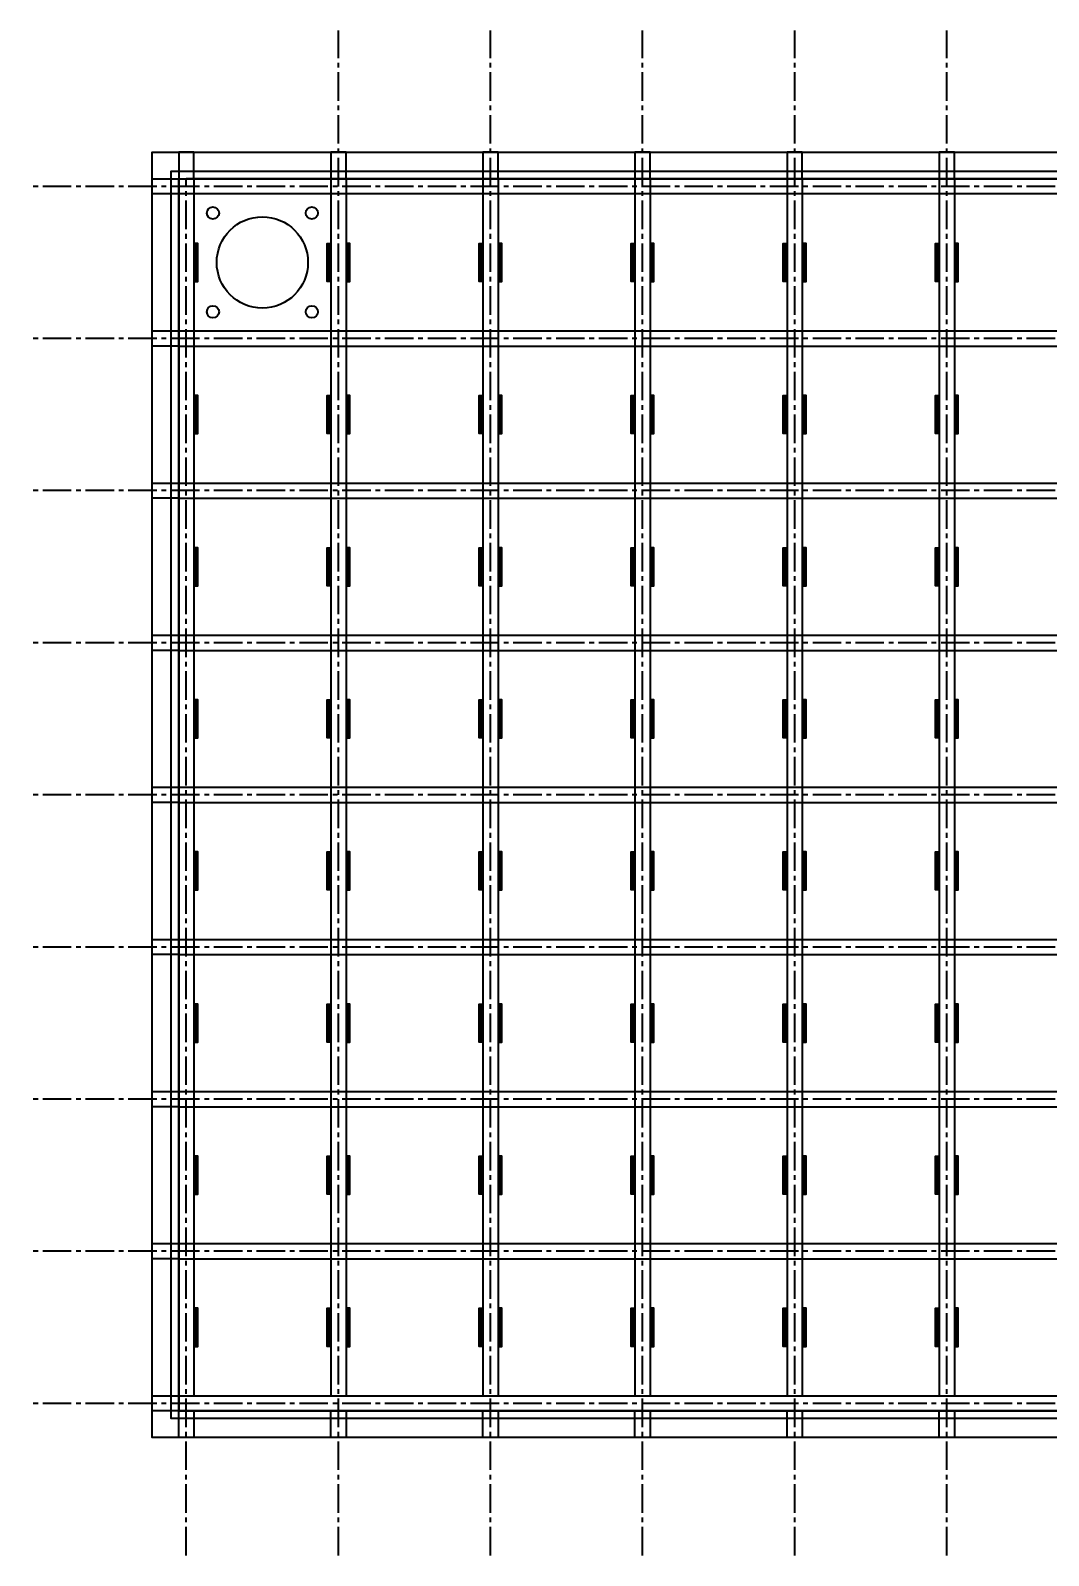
# Model space of a CAD drawing. Header units: millimetres. Extents: x -4815 to 20749, y -4662 to 5111.
# Drawn here: x 5229.5 to 5497.2, y 2347.4 to 2748.4 of the extents above; entities that cross this region are included whole.
import ezdxf

# ---------------------------------------------------------------- set-up
doc = ezdxf.new("R2010")
doc.units = ezdxf.units.MM
doc.header["$LTSCALE"] = 10
doc.header["$MEASUREMENT"] = 0
doc.linetypes.add('CENTER2', pattern=[1.125, 0.75, -0.125, 0.125, -0.125])
for name, color, linetype in [('A-ANNO-CNTR', 10, 'CENTER2'), ('A-DETL-___3', 3, 'Continuous'), ('A-DETL-___4', 4, 'Continuous'), ('A-DETL-_H40', 252, 'Continuous')]:
    doc.layers.add(name, color=color, linetype=linetype)
pattern_1 = [(270, (4790.86533, 6359.58214), (0.5, -9e-17), []), (45, (4790.6153, 6359.3321), (-1, 1), [0.7071068, -0.7071068]), (45, (4790.6153, 6359.2071), (-1, 1), [0.7071068, -0.7071068]), (45, (4790.6153, 6359.0821), (-1, 1), [0.7071068, -0.7071068])]
pattern_2 = [(270, (4790.86533, 6319.58214), (0.5, -9e-17), []), (45, (4790.6153, 6319.3321), (-1, 1), [0.7071068, -0.7071068]), (45, (4790.6153, 6319.2071), (-1, 1), [0.7071068, -0.7071068]), (45, (4790.6153, 6319.0821), (-1, 1), [0.7071068, -0.7071068])]
pattern_3 = [(270, (4790.86533, 6279.58214), (0.5, -9e-17), []), (45, (4790.6153, 6279.3321), (-1, 1), [0.7071068, -0.7071068]), (45, (4790.6153, 6279.2071), (-1, 1), [0.7071068, -0.7071068]), (45, (4790.6153, 6279.0821), (-1, 1), [0.7071068, -0.7071068])]
pattern_4 = [(270, (4790.86533, 6239.58214), (0.5, -9e-17), []), (45, (4790.6153, 6239.3321), (-1, 1), [0.7071068, -0.7071068]), (45, (4790.6153, 6239.2071), (-1, 1), [0.7071068, -0.7071068]), (45, (4790.6153, 6239.0821), (-1, 1), [0.7071068, -0.7071068])]
pattern_5 = [(270, (4790.86533, 6199.58214), (0.5, -9e-17), []), (45, (4790.6153, 6199.3321), (-1, 1), [0.7071068, -0.7071068]), (45, (4790.6153, 6199.2071), (-1, 1), [0.7071068, -0.7071068]), (45, (4790.6153, 6199.0821), (-1, 1), [0.7071068, -0.7071068])]
pattern_6 = [(270, (4790.86533, 6159.58214), (0.5, -9e-17), []), (45, (4790.6153, 6159.3321), (-1, 1), [0.7071068, -0.7071068]), (45, (4790.6153, 6159.2071), (-1, 1), [0.7071068, -0.7071068]), (45, (4790.6153, 6159.0821), (-1, 1), [0.7071068, -0.7071068])]
pattern_7 = [(270, (4790.86533, 6119.58214), (0.5, -9e-17), []), (45, (4790.6153, 6119.3321), (-1, 1), [0.7071068, -0.7071068]), (45, (4790.6153, 6119.2071), (-1, 1), [0.7071068, -0.7071068]), (45, (4790.6153, 6119.0821), (-1, 1), [0.7071068, -0.7071068])]
pattern_8 = [(270, (4790.86533, 6079.58214), (0.5, -9e-17), []), (45, (4790.6153, 6079.3321), (-1, 1), [0.7071068, -0.7071068]), (45, (4790.6153, 6079.2071), (-1, 1), [0.7071068, -0.7071068]), (45, (4790.6153, 6079.0821), (-1, 1), [0.7071068, -0.7071068])]
pattern_9 = [(270, (4750.86533, 6359.58214), (0.5, -9e-17), []), (45, (4750.6153, 6359.3321), (-1, 1), [0.7071068, -0.7071068]), (45, (4750.6153, 6359.2071), (-1, 1), [0.7071068, -0.7071068]), (45, (4750.6153, 6359.0821), (-1, 1), [0.7071068, -0.7071068])]
pattern_10 = [(270, (4750.86533, 6319.58214), (0.5, -9e-17), []), (45, (4750.6153, 6319.3321), (-1, 1), [0.7071068, -0.7071068]), (45, (4750.6153, 6319.2071), (-1, 1), [0.7071068, -0.7071068]), (45, (4750.6153, 6319.0821), (-1, 1), [0.7071068, -0.7071068])]
pattern_11 = [(270, (4750.86533, 6279.58214), (0.5, -9e-17), []), (45, (4750.6153, 6279.3321), (-1, 1), [0.7071068, -0.7071068]), (45, (4750.6153, 6279.2071), (-1, 1), [0.7071068, -0.7071068]), (45, (4750.6153, 6279.0821), (-1, 1), [0.7071068, -0.7071068])]
pattern_12 = [(270, (4750.86533, 6239.58214), (0.5, -9e-17), []), (45, (4750.6153, 6239.3321), (-1, 1), [0.7071068, -0.7071068]), (45, (4750.6153, 6239.2071), (-1, 1), [0.7071068, -0.7071068]), (45, (4750.6153, 6239.0821), (-1, 1), [0.7071068, -0.7071068])]
pattern_13 = [(270, (4750.86533, 6199.58214), (0.5, -9e-17), []), (45, (4750.6153, 6199.3321), (-1, 1), [0.7071068, -0.7071068]), (45, (4750.6153, 6199.2071), (-1, 1), [0.7071068, -0.7071068]), (45, (4750.6153, 6199.0821), (-1, 1), [0.7071068, -0.7071068])]
pattern_14 = [(270, (4750.86533, 6159.58214), (0.5, -9e-17), []), (45, (4750.6153, 6159.3321), (-1, 1), [0.7071068, -0.7071068]), (45, (4750.6153, 6159.2071), (-1, 1), [0.7071068, -0.7071068]), (45, (4750.6153, 6159.0821), (-1, 1), [0.7071068, -0.7071068])]
pattern_15 = [(270, (4750.86533, 6119.58214), (0.5, -9e-17), []), (45, (4750.6153, 6119.3321), (-1, 1), [0.7071068, -0.7071068]), (45, (4750.6153, 6119.2071), (-1, 1), [0.7071068, -0.7071068]), (45, (4750.6153, 6119.0821), (-1, 1), [0.7071068, -0.7071068])]
pattern_16 = [(270, (4750.86533, 6079.58214), (0.5, -9e-17), []), (45, (4750.6153, 6079.3321), (-1, 1), [0.7071068, -0.7071068]), (45, (4750.6153, 6079.2071), (-1, 1), [0.7071068, -0.7071068]), (45, (4750.6153, 6079.0821), (-1, 1), [0.7071068, -0.7071068])]
pattern_17 = [(270, (4710.86533, 6359.58214), (0.5, -9e-17), []), (45, (4710.6153, 6359.3321), (-1, 1), [0.7071068, -0.7071068]), (45, (4710.6153, 6359.2071), (-1, 1), [0.7071068, -0.7071068]), (45, (4710.6153, 6359.0821), (-1, 1), [0.7071068, -0.7071068])]
pattern_18 = [(270, (4710.86533, 6319.58214), (0.5, -9e-17), []), (45, (4710.6153, 6319.3321), (-1, 1), [0.7071068, -0.7071068]), (45, (4710.6153, 6319.2071), (-1, 1), [0.7071068, -0.7071068]), (45, (4710.6153, 6319.0821), (-1, 1), [0.7071068, -0.7071068])]
pattern_19 = [(270, (4710.86533, 6279.58214), (0.5, -9e-17), []), (45, (4710.6153, 6279.3321), (-1, 1), [0.7071068, -0.7071068]), (45, (4710.6153, 6279.2071), (-1, 1), [0.7071068, -0.7071068]), (45, (4710.6153, 6279.0821), (-1, 1), [0.7071068, -0.7071068])]
pattern_20 = [(270, (4710.86533, 6239.58214), (0.5, -9e-17), []), (45, (4710.6153, 6239.3321), (-1, 1), [0.7071068, -0.7071068]), (45, (4710.6153, 6239.2071), (-1, 1), [0.7071068, -0.7071068]), (45, (4710.6153, 6239.0821), (-1, 1), [0.7071068, -0.7071068])]
pattern_21 = [(270, (4710.86533, 6199.58214), (0.5, -9e-17), []), (45, (4710.6153, 6199.3321), (-1, 1), [0.7071068, -0.7071068]), (45, (4710.6153, 6199.2071), (-1, 1), [0.7071068, -0.7071068]), (45, (4710.6153, 6199.0821), (-1, 1), [0.7071068, -0.7071068])]
pattern_22 = [(270, (4710.86533, 6159.58214), (0.5, -9e-17), []), (45, (4710.6153, 6159.3321), (-1, 1), [0.7071068, -0.7071068]), (45, (4710.6153, 6159.2071), (-1, 1), [0.7071068, -0.7071068]), (45, (4710.6153, 6159.0821), (-1, 1), [0.7071068, -0.7071068])]
pattern_23 = [(270, (4710.86533, 6119.58214), (0.5, -9e-17), []), (45, (4710.6153, 6119.3321), (-1, 1), [0.7071068, -0.7071068]), (45, (4710.6153, 6119.2071), (-1, 1), [0.7071068, -0.7071068]), (45, (4710.6153, 6119.0821), (-1, 1), [0.7071068, -0.7071068])]
pattern_24 = [(270, (4710.86533, 6079.58214), (0.5, -9e-17), []), (45, (4710.6153, 6079.3321), (-1, 1), [0.7071068, -0.7071068]), (45, (4710.6153, 6079.2071), (-1, 1), [0.7071068, -0.7071068]), (45, (4710.6153, 6079.0821), (-1, 1), [0.7071068, -0.7071068])]
pattern_25 = [(270, (4670.86533, 6359.58214), (0.5, -9e-17), []), (45, (4670.6153, 6359.3321), (-1, 1), [0.7071068, -0.7071068]), (45, (4670.6153, 6359.2071), (-1, 1), [0.7071068, -0.7071068]), (45, (4670.6153, 6359.0821), (-1, 1), [0.7071068, -0.7071068])]
pattern_26 = [(270, (4670.86533, 6319.58214), (0.5, -9e-17), []), (45, (4670.6153, 6319.3321), (-1, 1), [0.7071068, -0.7071068]), (45, (4670.6153, 6319.2071), (-1, 1), [0.7071068, -0.7071068]), (45, (4670.6153, 6319.0821), (-1, 1), [0.7071068, -0.7071068])]
pattern_27 = [(270, (4670.86533, 6279.58214), (0.5, -9e-17), []), (45, (4670.6153, 6279.3321), (-1, 1), [0.7071068, -0.7071068]), (45, (4670.6153, 6279.2071), (-1, 1), [0.7071068, -0.7071068]), (45, (4670.6153, 6279.0821), (-1, 1), [0.7071068, -0.7071068])]
pattern_28 = [(270, (4670.86533, 6239.58214), (0.5, -9e-17), []), (45, (4670.6153, 6239.3321), (-1, 1), [0.7071068, -0.7071068]), (45, (4670.6153, 6239.2071), (-1, 1), [0.7071068, -0.7071068]), (45, (4670.6153, 6239.0821), (-1, 1), [0.7071068, -0.7071068])]
pattern_29 = [(270, (4670.86533, 6199.58214), (0.5, -9e-17), []), (45, (4670.6153, 6199.3321), (-1, 1), [0.7071068, -0.7071068]), (45, (4670.6153, 6199.2071), (-1, 1), [0.7071068, -0.7071068]), (45, (4670.6153, 6199.0821), (-1, 1), [0.7071068, -0.7071068])]
pattern_30 = [(270, (4670.86533, 6159.58214), (0.5, -9e-17), []), (45, (4670.6153, 6159.3321), (-1, 1), [0.7071068, -0.7071068]), (45, (4670.6153, 6159.2071), (-1, 1), [0.7071068, -0.7071068]), (45, (4670.6153, 6159.0821), (-1, 1), [0.7071068, -0.7071068])]
pattern_31 = [(270, (4670.86533, 6119.58214), (0.5, -9e-17), []), (45, (4670.6153, 6119.3321), (-1, 1), [0.7071068, -0.7071068]), (45, (4670.6153, 6119.2071), (-1, 1), [0.7071068, -0.7071068]), (45, (4670.6153, 6119.0821), (-1, 1), [0.7071068, -0.7071068])]
pattern_32 = [(270, (4670.86533, 6079.58214), (0.5, -9e-17), []), (45, (4670.6153, 6079.3321), (-1, 1), [0.7071068, -0.7071068]), (45, (4670.6153, 6079.2071), (-1, 1), [0.7071068, -0.7071068]), (45, (4670.6153, 6079.0821), (-1, 1), [0.7071068, -0.7071068])]
pattern_33 = [(270, (4630.86533, 6359.58214), (0.5, -9e-17), []), (45, (4630.6153, 6359.3321), (-1, 1), [0.7071068, -0.7071068]), (45, (4630.6153, 6359.2071), (-1, 1), [0.7071068, -0.7071068]), (45, (4630.6153, 6359.0821), (-1, 1), [0.7071068, -0.7071068])]
pattern_34 = [(270, (4630.86533, 6319.58214), (0.5, -9e-17), []), (45, (4630.6153, 6319.3321), (-1, 1), [0.7071068, -0.7071068]), (45, (4630.6153, 6319.2071), (-1, 1), [0.7071068, -0.7071068]), (45, (4630.6153, 6319.0821), (-1, 1), [0.7071068, -0.7071068])]
pattern_35 = [(270, (4630.86533, 6279.58214), (0.5, -9e-17), []), (45, (4630.6153, 6279.3321), (-1, 1), [0.7071068, -0.7071068]), (45, (4630.6153, 6279.2071), (-1, 1), [0.7071068, -0.7071068]), (45, (4630.6153, 6279.0821), (-1, 1), [0.7071068, -0.7071068])]
pattern_36 = [(270, (4630.86533, 6239.58214), (0.5, -9e-17), []), (45, (4630.6153, 6239.3321), (-1, 1), [0.7071068, -0.7071068]), (45, (4630.6153, 6239.2071), (-1, 1), [0.7071068, -0.7071068]), (45, (4630.6153, 6239.0821), (-1, 1), [0.7071068, -0.7071068])]
pattern_37 = [(270, (4630.86533, 6199.58214), (0.5, -9e-17), []), (45, (4630.6153, 6199.3321), (-1, 1), [0.7071068, -0.7071068]), (45, (4630.6153, 6199.2071), (-1, 1), [0.7071068, -0.7071068]), (45, (4630.6153, 6199.0821), (-1, 1), [0.7071068, -0.7071068])]
pattern_38 = [(270, (4630.86533, 6159.58214), (0.5, -9e-17), []), (45, (4630.6153, 6159.3321), (-1, 1), [0.7071068, -0.7071068]), (45, (4630.6153, 6159.2071), (-1, 1), [0.7071068, -0.7071068]), (45, (4630.6153, 6159.0821), (-1, 1), [0.7071068, -0.7071068])]
pattern_39 = [(270, (4630.86533, 6119.58214), (0.5, -9e-17), []), (45, (4630.6153, 6119.3321), (-1, 1), [0.7071068, -0.7071068]), (45, (4630.6153, 6119.2071), (-1, 1), [0.7071068, -0.7071068]), (45, (4630.6153, 6119.0821), (-1, 1), [0.7071068, -0.7071068])]
pattern_40 = [(270, (4630.86533, 6079.58214), (0.5, -9e-17), []), (45, (4630.6153, 6079.3321), (-1, 1), [0.7071068, -0.7071068]), (45, (4630.6153, 6079.2071), (-1, 1), [0.7071068, -0.7071068]), (45, (4630.6153, 6079.0821), (-1, 1), [0.7071068, -0.7071068])]

msp = doc.modelspace()

# ---------------------------------------------------------------- hatches: boundary and pattern name
at = {"layer": 'A-DETL-_H40', "lineweight": 40, "transparency": 33554687}
h = msp.add_hatch(dxfattribs=at)
h.set_pattern_fill('CORK', color=256, scale=4, angle=-90)
h.set_pattern_definition([(270, (4590.86533, 6359.58214), (0.5, -9e-17), []), (45, (4590.6153, 6359.3321), (-1, 1), [0.7071068, -0.7071068]), (45, (4590.6153, 6359.2071), (-1, 1), [0.7071068, -0.7071068]), (45, (4590.6153, 6359.0821), (-1, 1), [0.7071068, -0.7071068])])
h.paths.add_polyline_path([(5272.45, 2682.4), (5273.45, 2682.4), (5273.45, 2692.4), (5272.45, 2692.4)])
h = msp.add_hatch(dxfattribs=at)
h.set_pattern_fill('CORK', color=256, scale=4, angle=-90)
h.set_pattern_definition(pattern_33)
h.paths.add_polyline_path([(5308.45, 2692.4), (5307.45, 2692.4), (5307.45, 2682.4), (5308.45, 2682.4)])
h = msp.add_hatch(dxfattribs=at)
h.set_pattern_fill('CORK', color=256, scale=4, angle=-90)
h.set_pattern_definition(pattern_33)
h.paths.add_polyline_path([(5312.45, 2682.4), (5313.45, 2682.4), (5313.45, 2692.4), (5312.45, 2692.4)])
h = msp.add_hatch(dxfattribs=at)
h.set_pattern_fill('CORK', color=256, scale=4, angle=-90)
h.set_pattern_definition(pattern_25)
h.paths.add_polyline_path([(5348.45, 2692.4), (5347.45, 2692.4), (5347.45, 2682.4), (5348.45, 2682.4)])
h = msp.add_hatch(dxfattribs=at)
h.set_pattern_fill('CORK', color=256, scale=4, angle=-90)
h.set_pattern_definition(pattern_25)
h.paths.add_polyline_path([(5352.45, 2682.4), (5353.45, 2682.4), (5353.45, 2692.4), (5352.45, 2692.4)])
h = msp.add_hatch(dxfattribs=at)
h.set_pattern_fill('CORK', color=256, scale=4, angle=-90)
h.set_pattern_definition(pattern_17)
h.paths.add_polyline_path([(5388.45, 2692.4), (5387.45, 2692.4), (5387.45, 2682.4), (5388.45, 2682.4)])
h = msp.add_hatch(dxfattribs=at)
h.set_pattern_fill('CORK', color=256, scale=4, angle=-90)
h.set_pattern_definition(pattern_17)
h.paths.add_polyline_path([(5392.45, 2682.4), (5393.45, 2682.4), (5393.45, 2692.4), (5392.45, 2692.4)])
h = msp.add_hatch(dxfattribs=at)
h.set_pattern_fill('CORK', color=256, scale=4, angle=-90)
h.set_pattern_definition(pattern_9)
h.paths.add_polyline_path([(5428.45, 2692.4), (5427.45, 2692.4), (5427.45, 2682.4), (5428.45, 2682.4)])
h = msp.add_hatch(dxfattribs=at)
h.set_pattern_fill('CORK', color=256, scale=4, angle=-90)
h.set_pattern_definition(pattern_9)
h.paths.add_polyline_path([(5432.45, 2682.4), (5433.45, 2682.4), (5433.45, 2692.4), (5432.45, 2692.4)])
h = msp.add_hatch(dxfattribs=at)
h.set_pattern_fill('CORK', color=256, scale=4, angle=-90)
h.set_pattern_definition(pattern_1)
h.paths.add_polyline_path([(5468.45, 2692.4), (5467.45, 2692.4), (5467.45, 2682.4), (5468.45, 2682.4)])
h = msp.add_hatch(dxfattribs=at)
h.set_pattern_fill('CORK', color=256, scale=4, angle=-90)
h.set_pattern_definition(pattern_1)
h.paths.add_polyline_path([(5472.45, 2682.4), (5473.45, 2682.4), (5473.45, 2692.4), (5472.45, 2692.4)])
h = msp.add_hatch(dxfattribs=at)
h.set_pattern_fill('CORK', color=256, scale=4, angle=-90)
h.set_pattern_definition([(270, (4590.86533, 6319.58214), (0.5, -9e-17), []), (45, (4590.6153, 6319.3321), (-1, 1), [0.7071068, -0.7071068]), (45, (4590.6153, 6319.2071), (-1, 1), [0.7071068, -0.7071068]), (45, (4590.6153, 6319.0821), (-1, 1), [0.7071068, -0.7071068])])
h.paths.add_polyline_path([(5272.45, 2642.4), (5273.45, 2642.4), (5273.45, 2652.4), (5272.45, 2652.4)])
h = msp.add_hatch(dxfattribs=at)
h.set_pattern_fill('CORK', color=256, scale=4, angle=-90)
h.set_pattern_definition(pattern_34)
h.paths.add_polyline_path([(5308.45, 2652.4), (5307.45, 2652.4), (5307.45, 2642.4), (5308.45, 2642.4)])
h = msp.add_hatch(dxfattribs=at)
h.set_pattern_fill('CORK', color=256, scale=4, angle=-90)
h.set_pattern_definition(pattern_34)
h.paths.add_polyline_path([(5312.45, 2642.4), (5313.45, 2642.4), (5313.45, 2652.4), (5312.45, 2652.4)])
h = msp.add_hatch(dxfattribs=at)
h.set_pattern_fill('CORK', color=256, scale=4, angle=-90)
h.set_pattern_definition(pattern_26)
h.paths.add_polyline_path([(5348.45, 2652.4), (5347.45, 2652.4), (5347.45, 2642.4), (5348.45, 2642.4)])
h = msp.add_hatch(dxfattribs=at)
h.set_pattern_fill('CORK', color=256, scale=4, angle=-90)
h.set_pattern_definition(pattern_26)
h.paths.add_polyline_path([(5352.45, 2642.4), (5353.45, 2642.4), (5353.45, 2652.4), (5352.45, 2652.4)])
h = msp.add_hatch(dxfattribs=at)
h.set_pattern_fill('CORK', color=256, scale=4, angle=-90)
h.set_pattern_definition(pattern_18)
h.paths.add_polyline_path([(5388.45, 2652.4), (5387.45, 2652.4), (5387.45, 2642.4), (5388.45, 2642.4)])
h = msp.add_hatch(dxfattribs=at)
h.set_pattern_fill('CORK', color=256, scale=4, angle=-90)
h.set_pattern_definition(pattern_18)
h.paths.add_polyline_path([(5392.45, 2642.4), (5393.45, 2642.4), (5393.45, 2652.4), (5392.45, 2652.4)])
h = msp.add_hatch(dxfattribs=at)
h.set_pattern_fill('CORK', color=256, scale=4, angle=-90)
h.set_pattern_definition(pattern_10)
h.paths.add_polyline_path([(5428.45, 2652.4), (5427.45, 2652.4), (5427.45, 2642.4), (5428.45, 2642.4)])
h = msp.add_hatch(dxfattribs=at)
h.set_pattern_fill('CORK', color=256, scale=4, angle=-90)
h.set_pattern_definition(pattern_10)
h.paths.add_polyline_path([(5432.45, 2642.4), (5433.45, 2642.4), (5433.45, 2652.4), (5432.45, 2652.4)])
h = msp.add_hatch(dxfattribs=at)
h.set_pattern_fill('CORK', color=256, scale=4, angle=-90)
h.set_pattern_definition(pattern_2)
h.paths.add_polyline_path([(5468.45, 2652.4), (5467.45, 2652.4), (5467.45, 2642.4), (5468.45, 2642.4)])
h = msp.add_hatch(dxfattribs=at)
h.set_pattern_fill('CORK', color=256, scale=4, angle=-90)
h.set_pattern_definition(pattern_2)
h.paths.add_polyline_path([(5472.45, 2642.4), (5473.45, 2642.4), (5473.45, 2652.4), (5472.45, 2652.4)])
h = msp.add_hatch(dxfattribs=at)
h.set_pattern_fill('CORK', color=256, scale=4, angle=-90)
h.set_pattern_definition([(270, (4590.86533, 6279.58214), (0.5, -9e-17), []), (45, (4590.6153, 6279.3321), (-1, 1), [0.7071068, -0.7071068]), (45, (4590.6153, 6279.2071), (-1, 1), [0.7071068, -0.7071068]), (45, (4590.6153, 6279.0821), (-1, 1), [0.7071068, -0.7071068])])
h.paths.add_polyline_path([(5272.45, 2602.4), (5273.45, 2602.4), (5273.45, 2612.4), (5272.45, 2612.4)])
h = msp.add_hatch(dxfattribs=at)
h.set_pattern_fill('CORK', color=256, scale=4, angle=-90)
h.set_pattern_definition(pattern_35)
h.paths.add_polyline_path([(5308.45, 2612.4), (5307.45, 2612.4), (5307.45, 2602.4), (5308.45, 2602.4)])
h = msp.add_hatch(dxfattribs=at)
h.set_pattern_fill('CORK', color=256, scale=4, angle=-90)
h.set_pattern_definition(pattern_35)
h.paths.add_polyline_path([(5312.45, 2602.4), (5313.45, 2602.4), (5313.45, 2612.4), (5312.45, 2612.4)])
h = msp.add_hatch(dxfattribs=at)
h.set_pattern_fill('CORK', color=256, scale=4, angle=-90)
h.set_pattern_definition(pattern_27)
h.paths.add_polyline_path([(5348.45, 2612.4), (5347.45, 2612.4), (5347.45, 2602.4), (5348.45, 2602.4)])
h = msp.add_hatch(dxfattribs=at)
h.set_pattern_fill('CORK', color=256, scale=4, angle=-90)
h.set_pattern_definition(pattern_27)
h.paths.add_polyline_path([(5352.45, 2602.4), (5353.45, 2602.4), (5353.45, 2612.4), (5352.45, 2612.4)])
h = msp.add_hatch(dxfattribs=at)
h.set_pattern_fill('CORK', color=256, scale=4, angle=-90)
h.set_pattern_definition(pattern_19)
h.paths.add_polyline_path([(5388.45, 2612.4), (5387.45, 2612.4), (5387.45, 2602.4), (5388.45, 2602.4)])
h = msp.add_hatch(dxfattribs=at)
h.set_pattern_fill('CORK', color=256, scale=4, angle=-90)
h.set_pattern_definition(pattern_19)
h.paths.add_polyline_path([(5392.45, 2602.4), (5393.45, 2602.4), (5393.45, 2612.4), (5392.45, 2612.4)])
h = msp.add_hatch(dxfattribs=at)
h.set_pattern_fill('CORK', color=256, scale=4, angle=-90)
h.set_pattern_definition(pattern_11)
h.paths.add_polyline_path([(5428.45, 2612.4), (5427.45, 2612.4), (5427.45, 2602.4), (5428.45, 2602.4)])
h = msp.add_hatch(dxfattribs=at)
h.set_pattern_fill('CORK', color=256, scale=4, angle=-90)
h.set_pattern_definition(pattern_11)
h.paths.add_polyline_path([(5432.45, 2602.4), (5433.45, 2602.4), (5433.45, 2612.4), (5432.45, 2612.4)])
h = msp.add_hatch(dxfattribs=at)
h.set_pattern_fill('CORK', color=256, scale=4, angle=-90)
h.set_pattern_definition(pattern_3)
h.paths.add_polyline_path([(5468.45, 2612.4), (5467.45, 2612.4), (5467.45, 2602.4), (5468.45, 2602.4)])
h = msp.add_hatch(dxfattribs=at)
h.set_pattern_fill('CORK', color=256, scale=4, angle=-90)
h.set_pattern_definition(pattern_3)
h.paths.add_polyline_path([(5472.45, 2602.4), (5473.45, 2602.4), (5473.45, 2612.4), (5472.45, 2612.4)])
h = msp.add_hatch(dxfattribs=at)
h.set_pattern_fill('CORK', color=256, scale=4, angle=-90)
h.set_pattern_definition([(270, (4590.86533, 6239.58214), (0.5, -9e-17), []), (45, (4590.6153, 6239.3321), (-1, 1), [0.7071068, -0.7071068]), (45, (4590.6153, 6239.2071), (-1, 1), [0.7071068, -0.7071068]), (45, (4590.6153, 6239.0821), (-1, 1), [0.7071068, -0.7071068])])
h.paths.add_polyline_path([(5272.45, 2562.4), (5273.45, 2562.4), (5273.45, 2572.4), (5272.45, 2572.4)])
h = msp.add_hatch(dxfattribs=at)
h.set_pattern_fill('CORK', color=256, scale=4, angle=-90)
h.set_pattern_definition(pattern_36)
h.paths.add_polyline_path([(5308.45, 2572.4), (5307.45, 2572.4), (5307.45, 2562.4), (5308.45, 2562.4)])
h = msp.add_hatch(dxfattribs=at)
h.set_pattern_fill('CORK', color=256, scale=4, angle=-90)
h.set_pattern_definition(pattern_36)
h.paths.add_polyline_path([(5312.45, 2562.4), (5313.45, 2562.4), (5313.45, 2572.4), (5312.45, 2572.4)])
h = msp.add_hatch(dxfattribs=at)
h.set_pattern_fill('CORK', color=256, scale=4, angle=-90)
h.set_pattern_definition(pattern_28)
h.paths.add_polyline_path([(5348.45, 2572.4), (5347.45, 2572.4), (5347.45, 2562.4), (5348.45, 2562.4)])
h = msp.add_hatch(dxfattribs=at)
h.set_pattern_fill('CORK', color=256, scale=4, angle=-90)
h.set_pattern_definition(pattern_28)
h.paths.add_polyline_path([(5352.45, 2562.4), (5353.45, 2562.4), (5353.45, 2572.4), (5352.45, 2572.4)])
h = msp.add_hatch(dxfattribs=at)
h.set_pattern_fill('CORK', color=256, scale=4, angle=-90)
h.set_pattern_definition(pattern_20)
h.paths.add_polyline_path([(5388.45, 2572.4), (5387.45, 2572.4), (5387.45, 2562.4), (5388.45, 2562.4)])
h = msp.add_hatch(dxfattribs=at)
h.set_pattern_fill('CORK', color=256, scale=4, angle=-90)
h.set_pattern_definition(pattern_20)
h.paths.add_polyline_path([(5392.45, 2562.4), (5393.45, 2562.4), (5393.45, 2572.4), (5392.45, 2572.4)])
h = msp.add_hatch(dxfattribs=at)
h.set_pattern_fill('CORK', color=256, scale=4, angle=-90)
h.set_pattern_definition(pattern_12)
h.paths.add_polyline_path([(5428.45, 2572.4), (5427.45, 2572.4), (5427.45, 2562.4), (5428.45, 2562.4)])
h = msp.add_hatch(dxfattribs=at)
h.set_pattern_fill('CORK', color=256, scale=4, angle=-90)
h.set_pattern_definition(pattern_12)
h.paths.add_polyline_path([(5432.45, 2562.4), (5433.45, 2562.4), (5433.45, 2572.4), (5432.45, 2572.4)])
h = msp.add_hatch(dxfattribs=at)
h.set_pattern_fill('CORK', color=256, scale=4, angle=-90)
h.set_pattern_definition(pattern_4)
h.paths.add_polyline_path([(5468.45, 2572.4), (5467.45, 2572.4), (5467.45, 2562.4), (5468.45, 2562.4)])
h = msp.add_hatch(dxfattribs=at)
h.set_pattern_fill('CORK', color=256, scale=4, angle=-90)
h.set_pattern_definition(pattern_4)
h.paths.add_polyline_path([(5472.45, 2562.4), (5473.45, 2562.4), (5473.45, 2572.4), (5472.45, 2572.4)])
h = msp.add_hatch(dxfattribs=at)
h.set_pattern_fill('CORK', color=256, scale=4, angle=-90)
h.set_pattern_definition([(270, (4590.86533, 6199.58214), (0.5, -9e-17), []), (45, (4590.6153, 6199.3321), (-1, 1), [0.7071068, -0.7071068]), (45, (4590.6153, 6199.2071), (-1, 1), [0.7071068, -0.7071068]), (45, (4590.6153, 6199.0821), (-1, 1), [0.7071068, -0.7071068])])
h.paths.add_polyline_path([(5272.45, 2522.4), (5273.45, 2522.4), (5273.45, 2532.4), (5272.45, 2532.4)])
h = msp.add_hatch(dxfattribs=at)
h.set_pattern_fill('CORK', color=256, scale=4, angle=-90)
h.set_pattern_definition(pattern_37)
h.paths.add_polyline_path([(5308.45, 2532.4), (5307.45, 2532.4), (5307.45, 2522.4), (5308.45, 2522.4)])
h = msp.add_hatch(dxfattribs=at)
h.set_pattern_fill('CORK', color=256, scale=4, angle=-90)
h.set_pattern_definition(pattern_37)
h.paths.add_polyline_path([(5312.45, 2522.4), (5313.45, 2522.4), (5313.45, 2532.4), (5312.45, 2532.4)])
h = msp.add_hatch(dxfattribs=at)
h.set_pattern_fill('CORK', color=256, scale=4, angle=-90)
h.set_pattern_definition(pattern_29)
h.paths.add_polyline_path([(5348.45, 2532.4), (5347.45, 2532.4), (5347.45, 2522.4), (5348.45, 2522.4)])
h = msp.add_hatch(dxfattribs=at)
h.set_pattern_fill('CORK', color=256, scale=4, angle=-90)
h.set_pattern_definition(pattern_29)
h.paths.add_polyline_path([(5352.45, 2522.4), (5353.45, 2522.4), (5353.45, 2532.4), (5352.45, 2532.4)])
h = msp.add_hatch(dxfattribs=at)
h.set_pattern_fill('CORK', color=256, scale=4, angle=-90)
h.set_pattern_definition(pattern_21)
h.paths.add_polyline_path([(5388.45, 2532.4), (5387.45, 2532.4), (5387.45, 2522.4), (5388.45, 2522.4)])
h = msp.add_hatch(dxfattribs=at)
h.set_pattern_fill('CORK', color=256, scale=4, angle=-90)
h.set_pattern_definition(pattern_21)
h.paths.add_polyline_path([(5392.45, 2522.4), (5393.45, 2522.4), (5393.45, 2532.4), (5392.45, 2532.4)])
h = msp.add_hatch(dxfattribs=at)
h.set_pattern_fill('CORK', color=256, scale=4, angle=-90)
h.set_pattern_definition(pattern_13)
h.paths.add_polyline_path([(5428.45, 2532.4), (5427.45, 2532.4), (5427.45, 2522.4), (5428.45, 2522.4)])
h = msp.add_hatch(dxfattribs=at)
h.set_pattern_fill('CORK', color=256, scale=4, angle=-90)
h.set_pattern_definition(pattern_13)
h.paths.add_polyline_path([(5432.45, 2522.4), (5433.45, 2522.4), (5433.45, 2532.4), (5432.45, 2532.4)])
h = msp.add_hatch(dxfattribs=at)
h.set_pattern_fill('CORK', color=256, scale=4, angle=-90)
h.set_pattern_definition(pattern_5)
h.paths.add_polyline_path([(5468.45, 2532.4), (5467.45, 2532.4), (5467.45, 2522.4), (5468.45, 2522.4)])
h = msp.add_hatch(dxfattribs=at)
h.set_pattern_fill('CORK', color=256, scale=4, angle=-90)
h.set_pattern_definition(pattern_5)
h.paths.add_polyline_path([(5472.45, 2522.4), (5473.45, 2522.4), (5473.45, 2532.4), (5472.45, 2532.4)])
h = msp.add_hatch(dxfattribs=at)
h.set_pattern_fill('CORK', color=256, scale=4, angle=-90)
h.set_pattern_definition([(270, (4590.86533, 6159.58214), (0.5, -9e-17), []), (45, (4590.6153, 6159.3321), (-1, 1), [0.7071068, -0.7071068]), (45, (4590.6153, 6159.2071), (-1, 1), [0.7071068, -0.7071068]), (45, (4590.6153, 6159.0821), (-1, 1), [0.7071068, -0.7071068])])
h.paths.add_polyline_path([(5272.45, 2482.4), (5273.45, 2482.4), (5273.45, 2492.4), (5272.45, 2492.4)])
h = msp.add_hatch(dxfattribs=at)
h.set_pattern_fill('CORK', color=256, scale=4, angle=-90)
h.set_pattern_definition(pattern_38)
h.paths.add_polyline_path([(5308.45, 2492.4), (5307.45, 2492.4), (5307.45, 2482.4), (5308.45, 2482.4)])
h = msp.add_hatch(dxfattribs=at)
h.set_pattern_fill('CORK', color=256, scale=4, angle=-90)
h.set_pattern_definition(pattern_38)
h.paths.add_polyline_path([(5312.45, 2482.4), (5313.45, 2482.4), (5313.45, 2492.4), (5312.45, 2492.4)])
h = msp.add_hatch(dxfattribs=at)
h.set_pattern_fill('CORK', color=256, scale=4, angle=-90)
h.set_pattern_definition(pattern_30)
h.paths.add_polyline_path([(5348.45, 2492.4), (5347.45, 2492.4), (5347.45, 2482.4), (5348.45, 2482.4)])
h = msp.add_hatch(dxfattribs=at)
h.set_pattern_fill('CORK', color=256, scale=4, angle=-90)
h.set_pattern_definition(pattern_30)
h.paths.add_polyline_path([(5352.45, 2482.4), (5353.45, 2482.4), (5353.45, 2492.4), (5352.45, 2492.4)])
h = msp.add_hatch(dxfattribs=at)
h.set_pattern_fill('CORK', color=256, scale=4, angle=-90)
h.set_pattern_definition(pattern_22)
h.paths.add_polyline_path([(5388.45, 2492.4), (5387.45, 2492.4), (5387.45, 2482.4), (5388.45, 2482.4)])
h = msp.add_hatch(dxfattribs=at)
h.set_pattern_fill('CORK', color=256, scale=4, angle=-90)
h.set_pattern_definition(pattern_22)
h.paths.add_polyline_path([(5392.45, 2482.4), (5393.45, 2482.4), (5393.45, 2492.4), (5392.45, 2492.4)])
h = msp.add_hatch(dxfattribs=at)
h.set_pattern_fill('CORK', color=256, scale=4, angle=-90)
h.set_pattern_definition(pattern_14)
h.paths.add_polyline_path([(5428.45, 2492.4), (5427.45, 2492.4), (5427.45, 2482.4), (5428.45, 2482.4)])
h = msp.add_hatch(dxfattribs=at)
h.set_pattern_fill('CORK', color=256, scale=4, angle=-90)
h.set_pattern_definition(pattern_14)
h.paths.add_polyline_path([(5432.45, 2482.4), (5433.45, 2482.4), (5433.45, 2492.4), (5432.45, 2492.4)])
h = msp.add_hatch(dxfattribs=at)
h.set_pattern_fill('CORK', color=256, scale=4, angle=-90)
h.set_pattern_definition(pattern_6)
h.paths.add_polyline_path([(5468.45, 2492.4), (5467.45, 2492.4), (5467.45, 2482.4), (5468.45, 2482.4)])
h = msp.add_hatch(dxfattribs=at)
h.set_pattern_fill('CORK', color=256, scale=4, angle=-90)
h.set_pattern_definition(pattern_6)
h.paths.add_polyline_path([(5472.45, 2482.4), (5473.45, 2482.4), (5473.45, 2492.4), (5472.45, 2492.4)])
h = msp.add_hatch(dxfattribs=at)
h.set_pattern_fill('CORK', color=256, scale=4, angle=-90)
h.set_pattern_definition([(270, (4590.86533, 6119.58214), (0.5, -9e-17), []), (45, (4590.6153, 6119.3321), (-1, 1), [0.7071068, -0.7071068]), (45, (4590.6153, 6119.2071), (-1, 1), [0.7071068, -0.7071068]), (45, (4590.6153, 6119.0821), (-1, 1), [0.7071068, -0.7071068])])
h.paths.add_polyline_path([(5272.45, 2442.4), (5273.45, 2442.4), (5273.45, 2452.4), (5272.45, 2452.4)])
h = msp.add_hatch(dxfattribs=at)
h.set_pattern_fill('CORK', color=256, scale=4, angle=-90)
h.set_pattern_definition(pattern_39)
h.paths.add_polyline_path([(5308.45, 2452.4), (5307.45, 2452.4), (5307.45, 2442.4), (5308.45, 2442.4)])
h = msp.add_hatch(dxfattribs=at)
h.set_pattern_fill('CORK', color=256, scale=4, angle=-90)
h.set_pattern_definition(pattern_39)
h.paths.add_polyline_path([(5312.45, 2442.4), (5313.45, 2442.4), (5313.45, 2452.4), (5312.45, 2452.4)])
h = msp.add_hatch(dxfattribs=at)
h.set_pattern_fill('CORK', color=256, scale=4, angle=-90)
h.set_pattern_definition(pattern_31)
h.paths.add_polyline_path([(5348.45, 2452.4), (5347.45, 2452.4), (5347.45, 2442.4), (5348.45, 2442.4)])
h = msp.add_hatch(dxfattribs=at)
h.set_pattern_fill('CORK', color=256, scale=4, angle=-90)
h.set_pattern_definition(pattern_31)
h.paths.add_polyline_path([(5352.45, 2442.4), (5353.45, 2442.4), (5353.45, 2452.4), (5352.45, 2452.4)])
h = msp.add_hatch(dxfattribs=at)
h.set_pattern_fill('CORK', color=256, scale=4, angle=-90)
h.set_pattern_definition(pattern_23)
h.paths.add_polyline_path([(5388.45, 2452.4), (5387.45, 2452.4), (5387.45, 2442.4), (5388.45, 2442.4)])
h = msp.add_hatch(dxfattribs=at)
h.set_pattern_fill('CORK', color=256, scale=4, angle=-90)
h.set_pattern_definition(pattern_23)
h.paths.add_polyline_path([(5392.45, 2442.4), (5393.45, 2442.4), (5393.45, 2452.4), (5392.45, 2452.4)])
h = msp.add_hatch(dxfattribs=at)
h.set_pattern_fill('CORK', color=256, scale=4, angle=-90)
h.set_pattern_definition(pattern_15)
h.paths.add_polyline_path([(5428.45, 2452.4), (5427.45, 2452.4), (5427.45, 2442.4), (5428.45, 2442.4)])
h = msp.add_hatch(dxfattribs=at)
h.set_pattern_fill('CORK', color=256, scale=4, angle=-90)
h.set_pattern_definition(pattern_15)
h.paths.add_polyline_path([(5432.45, 2442.4), (5433.45, 2442.4), (5433.45, 2452.4), (5432.45, 2452.4)])
h = msp.add_hatch(dxfattribs=at)
h.set_pattern_fill('CORK', color=256, scale=4, angle=-90)
h.set_pattern_definition(pattern_7)
h.paths.add_polyline_path([(5468.45, 2452.4), (5467.45, 2452.4), (5467.45, 2442.4), (5468.45, 2442.4)])
h = msp.add_hatch(dxfattribs=at)
h.set_pattern_fill('CORK', color=256, scale=4, angle=-90)
h.set_pattern_definition(pattern_7)
h.paths.add_polyline_path([(5472.45, 2442.4), (5473.45, 2442.4), (5473.45, 2452.4), (5472.45, 2452.4)])
h = msp.add_hatch(dxfattribs=at)
h.set_pattern_fill('CORK', color=256, scale=4, angle=-90)
h.set_pattern_definition([(270, (4590.86533, 6079.58214), (0.5, -9e-17), []), (45, (4590.6153, 6079.3321), (-1, 1), [0.7071068, -0.7071068]), (45, (4590.6153, 6079.2071), (-1, 1), [0.7071068, -0.7071068]), (45, (4590.6153, 6079.0821), (-1, 1), [0.7071068, -0.7071068])])
h.paths.add_polyline_path([(5272.45, 2402.4), (5273.45, 2402.4), (5273.45, 2412.4), (5272.45, 2412.4)])
h = msp.add_hatch(dxfattribs=at)
h.set_pattern_fill('CORK', color=256, scale=4, angle=-90)
h.set_pattern_definition(pattern_40)
h.paths.add_polyline_path([(5308.45, 2412.4), (5307.45, 2412.4), (5307.45, 2402.4), (5308.45, 2402.4)])
h = msp.add_hatch(dxfattribs=at)
h.set_pattern_fill('CORK', color=256, scale=4, angle=-90)
h.set_pattern_definition(pattern_40)
h.paths.add_polyline_path([(5312.45, 2402.4), (5313.45, 2402.4), (5313.45, 2412.4), (5312.45, 2412.4)])
h = msp.add_hatch(dxfattribs=at)
h.set_pattern_fill('CORK', color=256, scale=4, angle=-90)
h.set_pattern_definition(pattern_32)
h.paths.add_polyline_path([(5348.45, 2412.4), (5347.45, 2412.4), (5347.45, 2402.4), (5348.45, 2402.4)])
h = msp.add_hatch(dxfattribs=at)
h.set_pattern_fill('CORK', color=256, scale=4, angle=-90)
h.set_pattern_definition(pattern_32)
h.paths.add_polyline_path([(5352.45, 2402.4), (5353.45, 2402.4), (5353.45, 2412.4), (5352.45, 2412.4)])
h = msp.add_hatch(dxfattribs=at)
h.set_pattern_fill('CORK', color=256, scale=4, angle=-90)
h.set_pattern_definition(pattern_24)
h.paths.add_polyline_path([(5388.45, 2412.4), (5387.45, 2412.4), (5387.45, 2402.4), (5388.45, 2402.4)])
h = msp.add_hatch(dxfattribs=at)
h.set_pattern_fill('CORK', color=256, scale=4, angle=-90)
h.set_pattern_definition(pattern_24)
h.paths.add_polyline_path([(5392.45, 2402.4), (5393.45, 2402.4), (5393.45, 2412.4), (5392.45, 2412.4)])
h = msp.add_hatch(dxfattribs=at)
h.set_pattern_fill('CORK', color=256, scale=4, angle=-90)
h.set_pattern_definition(pattern_16)
h.paths.add_polyline_path([(5428.45, 2412.4), (5427.45, 2412.4), (5427.45, 2402.4), (5428.45, 2402.4)])
h = msp.add_hatch(dxfattribs=at)
h.set_pattern_fill('CORK', color=256, scale=4, angle=-90)
h.set_pattern_definition(pattern_16)
h.paths.add_polyline_path([(5432.45, 2402.4), (5433.45, 2402.4), (5433.45, 2412.4), (5432.45, 2412.4)])
h = msp.add_hatch(dxfattribs=at)
h.set_pattern_fill('CORK', color=256, scale=4, angle=-90)
h.set_pattern_definition(pattern_8)
h.paths.add_polyline_path([(5468.45, 2412.4), (5467.45, 2412.4), (5467.45, 2402.4), (5468.45, 2402.4)])
h = msp.add_hatch(dxfattribs=at)
h.set_pattern_fill('CORK', color=256, scale=4, angle=-90)
h.set_pattern_definition(pattern_8)
h.paths.add_polyline_path([(5472.45, 2402.4), (5473.45, 2402.4), (5473.45, 2412.4), (5472.45, 2412.4)])

# ---------------------------------------------------------------- linework, layer by layer
at = {"layer": 'A-ANNO-CNTR', "lineweight": 40, "transparency": 33554687}
for p, q in [((5310.45, 2347.4), (5310.45, 2748.39)), ((5350.45, 2347.4), (5350.45, 2748.39)), ((5390.45, 2347.4), (5390.45, 2748.39)), ((5430.45, 2347.4), (5430.45, 2748.39)), ((5470.45, 2347.4), (5470.45, 2748.39)), ((5791.44, 2707.4), (5229.46, 2707.4)), ((5270.45, 2347.4), (5270.45, 2709.4)), ((5791.44, 2667.4), (5229.46, 2667.4)), ((5791.44, 2627.4), (5229.46, 2627.4)), ((5791.44, 2587.4), (5229.46, 2587.4)), ((5791.44, 2547.4), (5229.46, 2547.4)), ((5791.44, 2507.4), (5229.46, 2507.4)), ((5791.44, 2467.4), (5229.46, 2467.4)), ((5791.44, 2427.4), (5229.46, 2427.4)), ((5791.44, 2387.4), (5229.46, 2387.4))]:
    msp.add_line(p, q, dxfattribs=at)
at = {"layer": 'A-DETL-___3', "lineweight": 40, "transparency": 33554687}
for p, q in [((5268.45, 2709.4), (5268.45, 2385.4)), ((5268.45, 2709.4), (5752.45, 2709.4)), ((5752.45, 2709.4), (5270.45, 2709.4)), ((5272.45, 2709.4), (5272.45, 2665.4)), ((5308.45, 2709.4), (5308.45, 2665.4)), ((5308.45, 2709.4), (5308.45, 2389.4)), ((5312.45, 2709.4), (5312.45, 2665.4)), ((5348.45, 2709.4), (5348.45, 2665.4)), ((5348.45, 2709.4), (5348.45, 2389.4)), ((5352.45, 2709.4), (5352.45, 2665.4)), ((5388.45, 2709.4), (5388.45, 2665.4)), ((5388.45, 2709.4), (5388.45, 2389.4)), ((5392.45, 2709.4), (5392.45, 2665.4)), ((5428.45, 2709.4), (5428.45, 2665.4)), ((5428.45, 2709.4), (5428.45, 2389.4)), ((5432.45, 2709.4), (5432.45, 2665.4)), ((5468.45, 2709.4), (5468.45, 2665.4)), ((5468.45, 2709.4), (5468.45, 2389.4)), ((5472.45, 2709.4), (5472.45, 2665.4)), ((5748.45, 2705.4), (5268.45, 2705.4)), ((5272.45, 2705.4), (5272.45, 2669.4)), ((5272.45, 2705.4), (5272.45, 2389.4)), ((5308.45, 2705.4), (5308.45, 2669.4)), ((5312.45, 2705.4), (5312.45, 2669.4)), ((5312.45, 2705.4), (5312.45, 2389.4)), ((5348.45, 2705.4), (5348.45, 2669.4)), ((5352.45, 2705.4), (5352.45, 2669.4)), ((5352.45, 2705.4), (5352.45, 2389.4)), ((5388.45, 2705.4), (5388.45, 2669.4)), ((5392.45, 2705.4), (5392.45, 2669.4)), ((5392.45, 2705.4), (5392.45, 2389.4)), ((5428.45, 2705.4), (5428.45, 2669.4)), ((5432.45, 2705.4), (5432.45, 2669.4)), ((5432.45, 2705.4), (5432.45, 2389.4)), ((5468.45, 2705.4), (5468.45, 2669.4)), ((5472.45, 2705.4), (5472.45, 2669.4)), ((5472.45, 2705.4), (5472.45, 2389.4)), ((5268.45, 2669.4), (5748.45, 2669.4)), ((5268.45, 2665.4), (5748.45, 2665.4)), ((5268.45, 2629.4), (5748.45, 2629.4)), ((5268.45, 2625.4), (5748.45, 2625.4)), ((5268.45, 2589.4), (5748.45, 2589.4)), ((5268.45, 2585.4), (5748.45, 2585.4)), ((5268.45, 2549.4), (5748.45, 2549.4)), ((5268.45, 2545.4), (5748.45, 2545.4)), ((5268.45, 2509.4), (5748.45, 2509.4)), ((5268.45, 2505.4), (5748.45, 2505.4)), ((5268.45, 2469.4), (5748.45, 2469.4)), ((5268.45, 2465.4), (5748.45, 2465.4)), ((5268.45, 2429.4), (5748.45, 2429.4)), ((5268.45, 2425.4), (5748.45, 2425.4)), ((5268.45, 2389.4), (5748.45, 2389.4)), ((5268.45, 2385.4), (5752.45, 2385.4))]:
    msp.add_line(p, q, dxfattribs=at)
for points in [[(5754.45, 2711.4), (5754.45, 2383.4), (5266.45, 2383.4), (5266.45, 2711.4)], [(5752.45, 2709.4), (5752.45, 2385.4), (5268.45, 2385.4), (5268.45, 2709.4)]]:
    msp.add_lwpolyline(points, close=True, dxfattribs=at)
for centre, radius in [((5277.45, 2700.4), 1.6), ((5290.45, 2687.4), 12), ((5303.45, 2700.4), 1.6), ((5277.45, 2674.4), 1.6), ((5303.45, 2674.4), 1.6)]:
    msp.add_circle(centre, radius, dxfattribs=at)
at = {"layer": 'A-DETL-___4', "lineweight": 40, "transparency": 33554687}
for points in [[(5272.45, 2709.4), (5272.45, 2716.4), (5268.45, 2716.4), (5268.45, 2709.4)], [(5312.45, 2709.4), (5312.45, 2716.4), (5308.45, 2716.4), (5308.45, 2709.4)], [(5352.45, 2709.4), (5352.45, 2716.4), (5348.45, 2716.4), (5348.45, 2709.4)], [(5392.45, 2709.4), (5392.45, 2716.4), (5388.45, 2716.4), (5388.45, 2709.4)], [(5432.45, 2709.4), (5432.45, 2716.4), (5428.45, 2716.4), (5428.45, 2709.4)], [(5472.45, 2709.4), (5472.45, 2716.4), (5468.45, 2716.4), (5468.45, 2709.4)], [(5268.45, 2705.4), (5261.45, 2705.4), (5261.45, 2709.4), (5268.45, 2709.4)], [(5268.45, 2665.4), (5261.45, 2665.4), (5261.45, 2669.4), (5268.45, 2669.4)], [(5268.45, 2625.4), (5261.45, 2625.4), (5261.45, 2629.4), (5268.45, 2629.4)], [(5268.45, 2585.4), (5261.45, 2585.4), (5261.45, 2589.4), (5268.45, 2589.4)], [(5268.45, 2545.4), (5261.45, 2545.4), (5261.45, 2549.4), (5268.45, 2549.4)], [(5268.45, 2505.4), (5261.45, 2505.4), (5261.45, 2509.4), (5268.45, 2509.4)], [(5268.45, 2465.4), (5261.45, 2465.4), (5261.45, 2469.4), (5268.45, 2469.4)], [(5268.45, 2425.4), (5261.45, 2425.4), (5261.45, 2429.4), (5268.45, 2429.4)], [(5268.45, 2385.4), (5261.45, 2385.4), (5261.45, 2389.4), (5268.45, 2389.4)], [(5272.45, 2385.4), (5272.45, 2378.4), (5268.45, 2378.4), (5268.45, 2385.4)], [(5312.45, 2385.4), (5312.45, 2378.4), (5308.45, 2378.4), (5308.45, 2385.4)], [(5352.45, 2385.4), (5352.45, 2378.4), (5348.45, 2378.4), (5348.45, 2385.4)], [(5392.45, 2385.4), (5392.45, 2378.4), (5388.45, 2378.4), (5388.45, 2385.4)], [(5432.45, 2385.4), (5432.45, 2378.4), (5428.45, 2378.4), (5428.45, 2385.4)], [(5472.45, 2385.4), (5472.45, 2378.4), (5468.45, 2378.4), (5468.45, 2385.4)]]:
    msp.add_lwpolyline(points, dxfattribs=at)
at = {"layer": 'A-DETL-_H40', "lineweight": 40, "transparency": 33554687}
for points in [[(5272.45, 2682.4), (5273.45, 2682.4), (5273.45, 2692.4), (5272.45, 2692.4)], [(5308.45, 2682.4), (5307.45, 2682.4), (5307.45, 2692.4), (5308.45, 2692.4)], [(5312.45, 2682.4), (5313.45, 2682.4), (5313.45, 2692.4), (5312.45, 2692.4)], [(5348.45, 2682.4), (5347.45, 2682.4), (5347.45, 2692.4), (5348.45, 2692.4)], [(5352.45, 2682.4), (5353.45, 2682.4), (5353.45, 2692.4), (5352.45, 2692.4)], [(5388.45, 2682.4), (5387.45, 2682.4), (5387.45, 2692.4), (5388.45, 2692.4)], [(5392.45, 2682.4), (5393.45, 2682.4), (5393.45, 2692.4), (5392.45, 2692.4)], [(5428.45, 2682.4), (5427.45, 2682.4), (5427.45, 2692.4), (5428.45, 2692.4)], [(5432.45, 2682.4), (5433.45, 2682.4), (5433.45, 2692.4), (5432.45, 2692.4)], [(5468.45, 2682.4), (5467.45, 2682.4), (5467.45, 2692.4), (5468.45, 2692.4)], [(5472.45, 2682.4), (5473.45, 2682.4), (5473.45, 2692.4), (5472.45, 2692.4)], [(5272.45, 2642.4), (5273.45, 2642.4), (5273.45, 2652.4), (5272.45, 2652.4)], [(5308.45, 2642.4), (5307.45, 2642.4), (5307.45, 2652.4), (5308.45, 2652.4)], [(5312.45, 2642.4), (5313.45, 2642.4), (5313.45, 2652.4), (5312.45, 2652.4)], [(5348.45, 2642.4), (5347.45, 2642.4), (5347.45, 2652.4), (5348.45, 2652.4)], [(5352.45, 2642.4), (5353.45, 2642.4), (5353.45, 2652.4), (5352.45, 2652.4)], [(5388.45, 2642.4), (5387.45, 2642.4), (5387.45, 2652.4), (5388.45, 2652.4)], [(5392.45, 2642.4), (5393.45, 2642.4), (5393.45, 2652.4), (5392.45, 2652.4)], [(5428.45, 2642.4), (5427.45, 2642.4), (5427.45, 2652.4), (5428.45, 2652.4)], [(5432.45, 2642.4), (5433.45, 2642.4), (5433.45, 2652.4), (5432.45, 2652.4)], [(5468.45, 2642.4), (5467.45, 2642.4), (5467.45, 2652.4), (5468.45, 2652.4)], [(5472.45, 2642.4), (5473.45, 2642.4), (5473.45, 2652.4), (5472.45, 2652.4)], [(5272.45, 2602.4), (5273.45, 2602.4), (5273.45, 2612.4), (5272.45, 2612.4)], [(5308.45, 2602.4), (5307.45, 2602.4), (5307.45, 2612.4), (5308.45, 2612.4)], [(5312.45, 2602.4), (5313.45, 2602.4), (5313.45, 2612.4), (5312.45, 2612.4)], [(5348.45, 2602.4), (5347.45, 2602.4), (5347.45, 2612.4), (5348.45, 2612.4)], [(5352.45, 2602.4), (5353.45, 2602.4), (5353.45, 2612.4), (5352.45, 2612.4)], [(5388.45, 2602.4), (5387.45, 2602.4), (5387.45, 2612.4), (5388.45, 2612.4)], [(5392.45, 2602.4), (5393.45, 2602.4), (5393.45, 2612.4), (5392.45, 2612.4)], [(5428.45, 2602.4), (5427.45, 2602.4), (5427.45, 2612.4), (5428.45, 2612.4)], [(5432.45, 2602.4), (5433.45, 2602.4), (5433.45, 2612.4), (5432.45, 2612.4)], [(5468.45, 2602.4), (5467.45, 2602.4), (5467.45, 2612.4), (5468.45, 2612.4)], [(5472.45, 2602.4), (5473.45, 2602.4), (5473.45, 2612.4), (5472.45, 2612.4)], [(5272.45, 2562.4), (5273.45, 2562.4), (5273.45, 2572.4), (5272.45, 2572.4)], [(5308.45, 2562.4), (5307.45, 2562.4), (5307.45, 2572.4), (5308.45, 2572.4)], [(5312.45, 2562.4), (5313.45, 2562.4), (5313.45, 2572.4), (5312.45, 2572.4)], [(5348.45, 2562.4), (5347.45, 2562.4), (5347.45, 2572.4), (5348.45, 2572.4)], [(5352.45, 2562.4), (5353.45, 2562.4), (5353.45, 2572.4), (5352.45, 2572.4)], [(5388.45, 2562.4), (5387.45, 2562.4), (5387.45, 2572.4), (5388.45, 2572.4)], [(5392.45, 2562.4), (5393.45, 2562.4), (5393.45, 2572.4), (5392.45, 2572.4)], [(5428.45, 2562.4), (5427.45, 2562.4), (5427.45, 2572.4), (5428.45, 2572.4)], [(5432.45, 2562.4), (5433.45, 2562.4), (5433.45, 2572.4), (5432.45, 2572.4)], [(5468.45, 2562.4), (5467.45, 2562.4), (5467.45, 2572.4), (5468.45, 2572.4)], [(5472.45, 2562.4), (5473.45, 2562.4), (5473.45, 2572.4), (5472.45, 2572.4)], [(5272.45, 2522.4), (5273.45, 2522.4), (5273.45, 2532.4), (5272.45, 2532.4)], [(5308.45, 2522.4), (5307.45, 2522.4), (5307.45, 2532.4), (5308.45, 2532.4)], [(5312.45, 2522.4), (5313.45, 2522.4), (5313.45, 2532.4), (5312.45, 2532.4)], [(5348.45, 2522.4), (5347.45, 2522.4), (5347.45, 2532.4), (5348.45, 2532.4)], [(5352.45, 2522.4), (5353.45, 2522.4), (5353.45, 2532.4), (5352.45, 2532.4)], [(5388.45, 2522.4), (5387.45, 2522.4), (5387.45, 2532.4), (5388.45, 2532.4)], [(5392.45, 2522.4), (5393.45, 2522.4), (5393.45, 2532.4), (5392.45, 2532.4)], [(5428.45, 2522.4), (5427.45, 2522.4), (5427.45, 2532.4), (5428.45, 2532.4)], [(5432.45, 2522.4), (5433.45, 2522.4), (5433.45, 2532.4), (5432.45, 2532.4)], [(5468.45, 2522.4), (5467.45, 2522.4), (5467.45, 2532.4), (5468.45, 2532.4)], [(5472.45, 2522.4), (5473.45, 2522.4), (5473.45, 2532.4), (5472.45, 2532.4)], [(5272.45, 2482.4), (5273.45, 2482.4), (5273.45, 2492.4), (5272.45, 2492.4)], [(5308.45, 2482.4), (5307.45, 2482.4), (5307.45, 2492.4), (5308.45, 2492.4)], [(5312.45, 2482.4), (5313.45, 2482.4), (5313.45, 2492.4), (5312.45, 2492.4)], [(5348.45, 2482.4), (5347.45, 2482.4), (5347.45, 2492.4), (5348.45, 2492.4)], [(5352.45, 2482.4), (5353.45, 2482.4), (5353.45, 2492.4), (5352.45, 2492.4)], [(5388.45, 2482.4), (5387.45, 2482.4), (5387.45, 2492.4), (5388.45, 2492.4)], [(5392.45, 2482.4), (5393.45, 2482.4), (5393.45, 2492.4), (5392.45, 2492.4)], [(5428.45, 2482.4), (5427.45, 2482.4), (5427.45, 2492.4), (5428.45, 2492.4)], [(5432.45, 2482.4), (5433.45, 2482.4), (5433.45, 2492.4), (5432.45, 2492.4)], [(5468.45, 2482.4), (5467.45, 2482.4), (5467.45, 2492.4), (5468.45, 2492.4)], [(5472.45, 2482.4), (5473.45, 2482.4), (5473.45, 2492.4), (5472.45, 2492.4)], [(5272.45, 2442.4), (5273.45, 2442.4), (5273.45, 2452.4), (5272.45, 2452.4)], [(5308.45, 2442.4), (5307.45, 2442.4), (5307.45, 2452.4), (5308.45, 2452.4)], [(5312.45, 2442.4), (5313.45, 2442.4), (5313.45, 2452.4), (5312.45, 2452.4)], [(5348.45, 2442.4), (5347.45, 2442.4), (5347.45, 2452.4), (5348.45, 2452.4)], [(5352.45, 2442.4), (5353.45, 2442.4), (5353.45, 2452.4), (5352.45, 2452.4)], [(5388.45, 2442.4), (5387.45, 2442.4), (5387.45, 2452.4), (5388.45, 2452.4)], [(5392.45, 2442.4), (5393.45, 2442.4), (5393.45, 2452.4), (5392.45, 2452.4)], [(5428.45, 2442.4), (5427.45, 2442.4), (5427.45, 2452.4), (5428.45, 2452.4)], [(5432.45, 2442.4), (5433.45, 2442.4), (5433.45, 2452.4), (5432.45, 2452.4)], [(5468.45, 2442.4), (5467.45, 2442.4), (5467.45, 2452.4), (5468.45, 2452.4)], [(5472.45, 2442.4), (5473.45, 2442.4), (5473.45, 2452.4), (5472.45, 2452.4)], [(5272.45, 2402.4), (5273.45, 2402.4), (5273.45, 2412.4), (5272.45, 2412.4)], [(5308.45, 2402.4), (5307.45, 2402.4), (5307.45, 2412.4), (5308.45, 2412.4)], [(5312.45, 2402.4), (5313.45, 2402.4), (5313.45, 2412.4), (5312.45, 2412.4)], [(5348.45, 2402.4), (5347.45, 2402.4), (5347.45, 2412.4), (5348.45, 2412.4)], [(5352.45, 2402.4), (5353.45, 2402.4), (5353.45, 2412.4), (5352.45, 2412.4)], [(5388.45, 2402.4), (5387.45, 2402.4), (5387.45, 2412.4), (5388.45, 2412.4)], [(5392.45, 2402.4), (5393.45, 2402.4), (5393.45, 2412.4), (5392.45, 2412.4)], [(5428.45, 2402.4), (5427.45, 2402.4), (5427.45, 2412.4), (5428.45, 2412.4)], [(5432.45, 2402.4), (5433.45, 2402.4), (5433.45, 2412.4), (5432.45, 2412.4)], [(5468.45, 2402.4), (5467.45, 2402.4), (5467.45, 2412.4), (5468.45, 2412.4)], [(5472.45, 2402.4), (5473.45, 2402.4), (5473.45, 2412.4), (5472.45, 2412.4)]]:
    msp.add_lwpolyline(points, close=True, dxfattribs=at)
at = {"layer": 'Defpoints', "lineweight": 40, "transparency": 33554687}
msp.add_lwpolyline([(5759.45, 2716.4), (5759.45, 2378.4), (5261.45, 2378.4), (5261.45, 2716.4)], close=True, dxfattribs=at)

doc.saveas('drawing.dxf')
